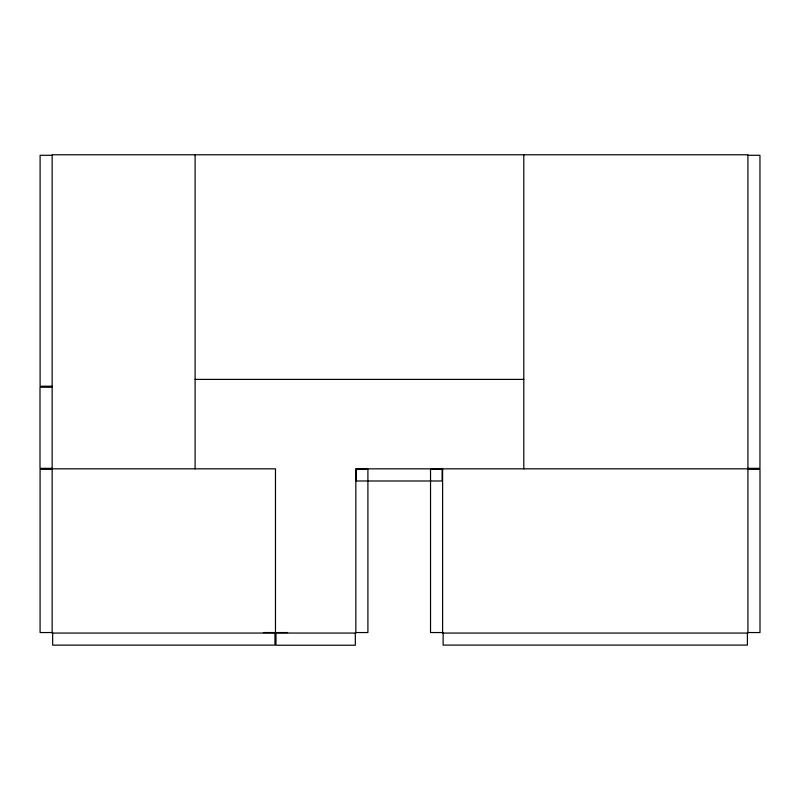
<?xml version="1.0" encoding="UTF-8"?>
<svg xmlns="http://www.w3.org/2000/svg" width="800" height="800" viewBox="0 0 800 800"><rect width="100%" height="100%" fill="white"/><g stroke="black" fill="none" stroke-linecap="round" stroke-linejoin="round"><path stroke-width="1.2" d="M52.15 155.29L40.1 155.29L40.1 386.23L52.15 386.23M747.92 155.29L759.96 155.29L759.96 468.34L747.92 468.34M195.11 379.4L523.79 379.4M52.15 387.24L40 387.24L40 468.34L52.15 468.34M52.15 468.84L275.47 468.84L275.47 633.06M747.92 468.84L355.83 468.84L355.83 633.06L52.15 633.06L52.15 154.78L747.92 154.78L747.92 633.06L442.61 633.06L442.61 468.84M52.15 469.35L40.08 469.35L40.08 632.55L52.15 632.55M355.83 469.35L367.91 469.35L367.91 632.55L355.83 632.55M442.61 469.35L430.53 469.35L430.53 632.55L442.61 632.55M747.92 469.35L760 469.35L760 632.55L747.92 632.55M263.39 632.55L287.55 632.55M747.41 633.06L747.41 645.1L443.12 645.1L443.12 633.06M523.79 154.78L523.79 468.84M442.1 468.84L442.1 480.99L356.33 480.99L356.33 468.84M355.32 633.06L355.32 645.22L275.98 645.22L275.98 633.06M274.96 633.06L274.96 645.12L52.66 645.12L52.66 633.06M195.11 154.78L195.11 468.84"/></g></svg>
